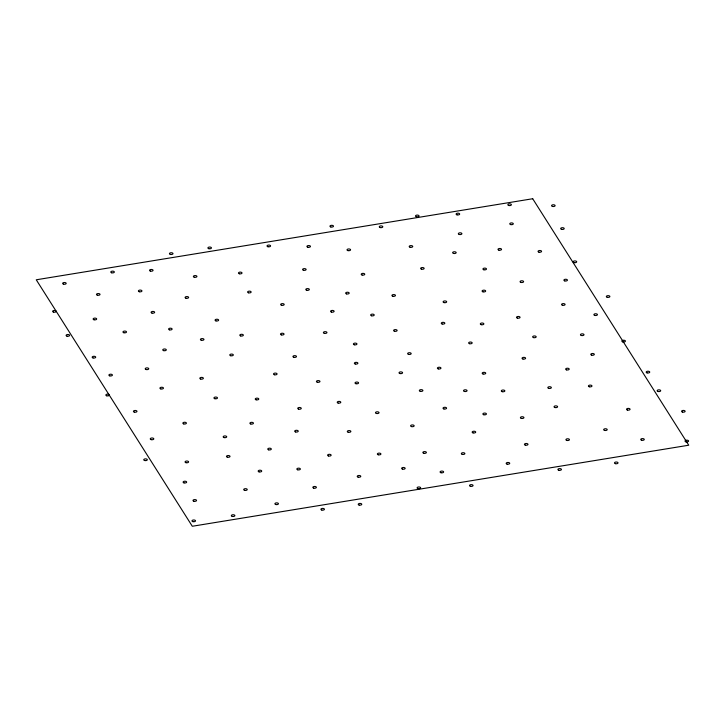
<?xml version="1.0" encoding="UTF-8"?>
<svg xmlns="http://www.w3.org/2000/svg" width="725" height="725" viewBox="0 0 725 725"><rect width="100%" height="100%" fill="white"/><g stroke="black" fill="none" stroke-linecap="round" stroke-linejoin="round"><path stroke-width="1.09" d="M532.703 198.741L36.25 279.787L192.297 526.259L688.75 445.213L532.703 198.741M293.824 357.298A1.785 0.888 -0.5 0 0 296.498 356.51A1.785 0.888 -0.5 0 0 293.824 355.757A1.785 0.888 -0.5 0 0 293.824 357.298M163.642 350.637A1.785 0.888 -0.5 0 0 166.315 349.849A1.785 0.888 -0.5 0 0 163.642 349.097A1.785 0.888 -0.5 0 0 163.642 350.637M510.645 224.578A1.785 0.888 -0.5 0 0 513.318 223.78A1.785 0.888 -0.5 0 0 510.645 223.037A1.785 0.888 -0.5 0 0 510.645 224.578M408.519 354.371A1.785 0.888 -0.5 0 0 411.193 353.583A1.785 0.888 -0.5 0 0 408.51 352.83A1.785 0.888 -0.5 0 0 408.519 354.371M331.452 312.085A1.785 0.888 -0.5 0 0 334.125 311.297A1.785 0.888 -0.5 0 0 331.443 310.545A1.785 0.888 -0.5 0 0 331.452 312.085M224.061 437.583A1.785 0.888 -0.5 0 0 226.726 436.794A1.785 0.888 -0.5 0 0 224.052 436.051A1.785 0.888 -0.5 0 0 224.061 437.583M239.359 273.778A1.785 0.888 -0.5 0 0 242.023 272.981A1.785 0.888 -0.5 0 0 239.35 272.237A1.785 0.888 -0.5 0 0 239.359 273.778M421.497 269.183A1.785 0.888 -0.5 0 0 424.161 268.395A1.785 0.888 -0.5 0 0 421.488 267.652A1.785 0.888 -0.5 0 0 421.497 269.183M215.959 320.894A1.785 0.888 -0.5 0 0 218.633 320.106A1.785 0.888 -0.5 0 0 215.959 319.353A1.785 0.888 -0.5 0 0 215.959 320.894M150.41 271.114A1.785 0.888 -0.5 0 0 153.075 270.325A1.785 0.888 -0.5 0 0 150.401 269.573A1.785 0.888 -0.5 0 0 150.41 271.114M338.122 403.046A1.785 0.888 -0.5 0 0 340.795 402.257A1.785 0.888 -0.5 0 0 338.113 401.505A1.785 0.888 -0.5 0 0 338.122 403.046M151.978 313.082A1.785 0.888 -0.5 0 0 154.652 312.294A1.785 0.888 -0.5 0 0 151.978 311.542A1.785 0.888 -0.5 0 0 151.978 313.082M627.406 410.051A1.785 0.888 -0.5 0 0 630.079 409.263A1.785 0.888 -0.5 0 0 627.406 408.51A1.785 0.888 -0.5 0 0 627.406 410.051M160.805 388.908A1.785 0.888 -0.5 0 0 163.469 388.12A1.785 0.888 -0.5 0 0 160.796 387.368A1.785 0.888 -0.5 0 0 160.805 388.908M564.775 280.91A1.785 0.888 -0.5 0 0 567.448 280.122A1.785 0.888 -0.5 0 0 564.766 279.379A1.785 0.888 -0.5 0 0 564.775 280.91M297.712 469.809A1.785 0.888 -0.5 0 0 300.386 469.021A1.785 0.888 -0.5 0 0 297.712 468.278A1.785 0.888 -0.5 0 0 297.712 469.809M354.289 344.774A1.785 0.888 -0.5 0 0 356.963 343.985A1.785 0.888 -0.5 0 0 354.28 343.233A1.785 0.888 -0.5 0 0 354.289 344.774M134.315 412.126A1.785 0.888 -0.5 0 0 136.989 411.338A1.785 0.888 -0.5 0 0 134.306 410.586A1.785 0.888 -0.5 0 0 134.315 412.126M520.949 282.424A1.785 0.888 -0.5 0 0 523.613 281.635A1.785 0.888 -0.5 0 0 520.94 280.892A1.785 0.888 -0.5 0 0 520.949 282.424M94.014 319.77A1.785 0.888 -0.5 0 0 96.679 318.982A1.785 0.888 -0.5 0 0 94.005 318.23A1.785 0.888 -0.5 0 0 94.014 319.77M256.115 399.801A1.785 0.888 -0.5 0 0 258.789 399.013A1.785 0.888 -0.5 0 0 256.115 398.27A1.785 0.888 -0.5 0 0 256.115 399.801M566.796 440.428A1.785 0.888 -0.5 0 0 569.46 439.64A1.785 0.888 -0.5 0 0 566.787 438.897A1.785 0.888 -0.5 0 0 566.796 440.428M469.51 343.695A1.785 0.888 -0.5 0 0 472.183 342.907A1.785 0.888 -0.5 0 0 469.501 342.164A1.785 0.888 -0.5 0 0 469.51 343.695M359.111 505.062A1.785 0.888 -0.5 0 0 361.775 504.274A1.785 0.888 -0.5 0 0 359.102 503.531A1.785 0.888 -0.5 0 0 359.111 505.062M442.168 323.993A1.785 0.888 -0.5 0 0 444.842 323.196A1.785 0.888 -0.5 0 0 442.159 322.453A1.785 0.888 -0.5 0 0 442.168 323.993M267.906 246.727A1.785 0.888 -0.5 0 0 270.579 245.938A1.785 0.888 -0.5 0 0 267.906 245.186A1.785 0.888 -0.5 0 0 267.906 246.727M328.47 455.971A1.785 0.888 -0.5 0 0 331.144 455.182A1.785 0.888 -0.5 0 0 328.461 454.43A1.785 0.888 -0.5 0 0 328.47 455.971M554.942 407.532A1.785 0.888 -0.5 0 0 557.607 406.734A1.785 0.888 -0.5 0 0 554.933 405.991A1.785 0.888 -0.5 0 0 554.942 407.532M355.921 383.715A1.785 0.888 -0.5 0 0 358.585 382.927A1.785 0.888 -0.5 0 0 355.912 382.175A1.785 0.888 -0.5 0 0 355.921 383.715M376.375 413.458A1.785 0.888 -0.5 0 0 379.048 412.67A1.785 0.888 -0.5 0 0 376.366 411.918A1.785 0.888 -0.5 0 0 376.375 413.458M507.065 464.109A1.785 0.888 -0.5 0 0 509.738 463.32A1.785 0.888 -0.5 0 0 507.056 462.577A1.785 0.888 -0.5 0 0 507.065 464.109M303.458 270.271A1.785 0.888 -0.5 0 0 306.131 269.483A1.785 0.888 -0.5 0 0 303.449 268.739A1.785 0.888 -0.5 0 0 303.458 270.271M200.707 379.048A1.785 0.888 -0.5 0 0 203.381 378.26A1.785 0.888 -0.5 0 0 200.698 377.507A1.785 0.888 -0.5 0 0 200.707 379.048M295.583 431.955A1.785 0.888 -0.5 0 0 298.256 431.167A1.785 0.888 -0.5 0 0 295.573 430.414A1.785 0.888 -0.5 0 0 295.583 431.955M561.549 229.345A1.785 0.888 -0.5 0 0 564.222 228.556A1.785 0.888 -0.5 0 0 561.549 227.804A1.785 0.888 -0.5 0 0 561.549 229.345M622.757 341.883A1.785 0.888 -0.5 0 0 625.43 341.094A1.785 0.888 -0.5 0 0 622.748 340.351A1.785 0.888 -0.5 0 0 622.757 341.883M641.616 440.229A1.785 0.888 -0.5 0 0 644.289 439.441A1.785 0.888 -0.5 0 0 641.607 438.697A1.785 0.888 -0.5 0 0 641.616 440.229M232.218 516.39A1.785 0.888 -0.5 0 0 234.882 515.602A1.785 0.888 -0.5 0 0 232.208 514.859A1.785 0.888 -0.5 0 0 232.218 516.39M521.284 418.388A1.785 0.888 -0.5 0 0 523.948 417.6A1.785 0.888 -0.5 0 0 521.275 416.857A1.785 0.888 -0.5 0 0 521.284 418.388M111.686 272.799A1.785 0.888 -0.5 0 0 114.351 272.002A1.785 0.888 -0.5 0 0 111.677 271.259A1.785 0.888 -0.5 0 0 111.686 272.799M183.742 423.917A1.785 0.888 -0.5 0 0 186.416 423.128A1.785 0.888 -0.5 0 0 183.742 422.376A1.785 0.888 -0.5 0 0 183.742 423.917M438.29 368.898A1.785 0.888 -0.5 0 0 440.963 368.11A1.785 0.888 -0.5 0 0 438.281 367.358A1.785 0.888 -0.5 0 0 438.29 368.898M93.045 357.942A1.785 0.888 -0.5 0 0 95.718 357.153A1.785 0.888 -0.5 0 0 93.045 356.41A1.785 0.888 -0.5 0 0 93.045 357.942M183.996 482.877A1.785 0.888 -0.5 0 0 186.669 482.089A1.785 0.888 -0.5 0 0 183.996 481.337A1.785 0.888 -0.5 0 0 183.996 482.877M193.883 501.238A1.785 0.888 -0.5 0 0 196.557 500.449A1.785 0.888 -0.5 0 0 193.883 499.697A1.785 0.888 -0.5 0 0 193.883 501.238M185.944 462.686A1.785 0.888 -0.5 0 0 188.609 461.897A1.785 0.888 -0.5 0 0 185.935 461.154A1.785 0.888 -0.5 0 0 185.944 462.686M109.765 375.858A1.785 0.888 -0.5 0 0 112.429 375.07A1.785 0.888 -0.5 0 0 109.756 374.327A1.785 0.888 -0.5 0 0 109.765 375.858M483.829 269.772A1.785 0.888 -0.5 0 0 486.493 268.984A1.785 0.888 -0.5 0 0 483.82 268.232A1.785 0.888 -0.5 0 0 483.829 269.772M538.92 252.146A1.785 0.888 -0.5 0 0 541.584 251.358A1.785 0.888 -0.5 0 0 538.911 250.614A1.785 0.888 -0.5 0 0 538.92 252.146M647.072 372.886A1.785 0.888 -0.5 0 0 649.745 372.097A1.785 0.888 -0.5 0 0 647.062 371.345A1.785 0.888 -0.5 0 0 647.072 372.886M362.11 275.029A1.785 0.888 -0.5 0 0 364.775 274.24A1.785 0.888 -0.5 0 0 362.101 273.488A1.785 0.888 -0.5 0 0 362.11 275.029M248.485 292.809A1.785 0.888 -0.5 0 0 251.149 292.021A1.785 0.888 -0.5 0 0 248.476 291.269A1.785 0.888 -0.5 0 0 248.485 292.809M347.9 250.605A1.785 0.888 -0.5 0 0 350.574 249.817A1.785 0.888 -0.5 0 0 347.891 249.065A1.785 0.888 -0.5 0 0 347.9 250.605M440.972 472.736A1.785 0.888 -0.5 0 0 443.637 471.939A1.785 0.888 -0.5 0 0 440.963 471.196A1.785 0.888 -0.5 0 0 440.972 472.736M151.153 439.64A1.785 0.888 -0.5 0 0 153.818 438.852A1.785 0.888 -0.5 0 0 151.144 438.099A1.785 0.888 -0.5 0 0 151.153 439.64M411.492 426.599A1.785 0.888 -0.5 0 0 414.165 425.811A1.785 0.888 -0.5 0 0 411.483 425.058A1.785 0.888 -0.5 0 0 411.492 426.599M394.463 331.252A1.785 0.888 -0.5 0 0 397.137 330.464A1.785 0.888 -0.5 0 0 394.463 329.721A1.785 0.888 -0.5 0 0 394.463 331.252M420.237 391.31A1.785 0.888 -0.5 0 0 422.911 390.521A1.785 0.888 -0.5 0 0 420.228 389.769A1.785 0.888 -0.5 0 0 420.237 391.31M533.537 337.614A1.785 0.888 -0.5 0 0 536.201 336.817A1.785 0.888 -0.5 0 0 533.528 336.074A1.785 0.888 -0.5 0 0 533.537 337.614M185.972 298.22A1.785 0.888 -0.5 0 0 188.636 297.431A1.785 0.888 -0.5 0 0 185.962 296.688A1.785 0.888 -0.5 0 0 185.972 298.22M227.36 457.194A1.785 0.888 -0.5 0 0 230.024 456.406A1.785 0.888 -0.5 0 0 227.351 455.653A1.785 0.888 -0.5 0 0 227.36 457.194M502.189 391.672A1.785 0.888 -0.5 0 0 504.863 390.884A1.785 0.888 -0.5 0 0 502.189 390.141A1.785 0.888 -0.5 0 0 502.189 391.672M275.781 504.518A1.785 0.888 -0.5 0 0 278.454 503.73A1.785 0.888 -0.5 0 0 275.772 502.987A1.785 0.888 -0.5 0 0 275.781 504.518M410.096 247.261A1.785 0.888 -0.5 0 0 412.761 246.473A1.785 0.888 -0.5 0 0 410.087 245.721A1.785 0.888 -0.5 0 0 410.096 247.261M682.461 412.081A1.785 0.888 -0.5 0 0 685.134 411.292A1.785 0.888 -0.5 0 0 682.452 410.54A1.785 0.888 -0.5 0 0 682.461 412.081M591.673 355.15A1.785 0.888 -0.5 0 0 594.337 354.362A1.785 0.888 -0.5 0 0 591.663 353.61A1.785 0.888 -0.5 0 0 591.673 355.15M594.772 315.411A1.785 0.888 -0.5 0 0 597.445 314.623A1.785 0.888 -0.5 0 0 594.772 313.871A1.785 0.888 -0.5 0 0 594.772 315.411M358.123 477.132A1.785 0.888 -0.5 0 0 360.787 476.343A1.785 0.888 -0.5 0 0 358.114 475.591A1.785 0.888 -0.5 0 0 358.123 477.132M240.691 335.947A1.785 0.888 -0.5 0 0 243.364 335.158A1.785 0.888 -0.5 0 0 240.682 334.406A1.785 0.888 -0.5 0 0 240.691 335.947M444.008 302.606A1.785 0.888 -0.5 0 0 446.682 301.817A1.785 0.888 -0.5 0 0 443.999 301.065A1.785 0.888 -0.5 0 0 444.008 302.606M123.848 332.739A1.785 0.888 -0.5 0 0 126.522 331.95A1.785 0.888 -0.5 0 0 123.848 331.198A1.785 0.888 -0.5 0 0 123.848 332.739M63.519 284.173A1.785 0.888 -0.5 0 0 66.193 283.384A1.785 0.888 -0.5 0 0 63.51 282.632A1.785 0.888 -0.5 0 0 63.519 284.173M201.305 340.233A1.785 0.888 -0.5 0 0 203.97 339.445A1.785 0.888 -0.5 0 0 201.296 338.693A1.785 0.888 -0.5 0 0 201.305 340.233M281.536 305.27A1.785 0.888 -0.5 0 0 284.2 304.482A1.785 0.888 -0.5 0 0 281.527 303.73A1.785 0.888 -0.5 0 0 281.536 305.27M97.367 295.202A1.785 0.888 -0.5 0 0 100.032 294.404A1.785 0.888 -0.5 0 0 97.358 293.661A1.785 0.888 -0.5 0 0 97.367 295.202M604.55 430.405A1.785 0.888 -0.5 0 0 607.224 429.617A1.785 0.888 -0.5 0 0 604.541 428.865A1.785 0.888 -0.5 0 0 604.55 430.405M443.917 408.945A1.785 0.888 -0.5 0 0 446.582 408.148A1.785 0.888 -0.5 0 0 443.908 407.405A1.785 0.888 -0.5 0 0 443.917 408.945M313.726 488.124A1.785 0.888 -0.5 0 0 316.399 487.336A1.785 0.888 -0.5 0 0 313.717 486.584A1.785 0.888 -0.5 0 0 313.726 488.124M208.791 248.693A1.785 0.888 -0.5 0 0 211.455 247.905A1.785 0.888 -0.5 0 0 208.782 247.153A1.785 0.888 -0.5 0 0 208.791 248.693M562.437 305.261A1.785 0.888 -0.5 0 0 565.101 304.473A1.785 0.888 -0.5 0 0 562.428 303.721A1.785 0.888 -0.5 0 0 562.437 305.261M457.004 214.836A1.785 0.888 -0.5 0 0 459.677 214.038A1.785 0.888 -0.5 0 0 456.995 213.295A1.785 0.888 -0.5 0 0 457.004 214.836M230.668 355.73A1.785 0.888 -0.5 0 0 233.332 354.933A1.785 0.888 -0.5 0 0 230.659 354.19A1.785 0.888 -0.5 0 0 230.668 355.73M274.403 374.752A1.785 0.888 -0.5 0 0 277.077 373.964A1.785 0.888 -0.5 0 0 274.394 373.212A1.785 0.888 -0.5 0 0 274.403 374.752M321.791 510.047A1.785 0.888 -0.5 0 0 324.456 509.258A1.785 0.888 -0.5 0 0 321.782 508.515A1.785 0.888 -0.5 0 0 321.791 510.047M378.251 454.783A1.785 0.888 -0.5 0 0 380.924 453.995A1.785 0.888 -0.5 0 0 378.242 453.243A1.785 0.888 -0.5 0 0 378.251 454.783M66.981 336.155A1.785 0.888 -0.5 0 0 69.645 335.367A1.785 0.888 -0.5 0 0 66.972 334.624A1.785 0.888 -0.5 0 0 66.981 336.155M558.794 470.244A1.785 0.888 -0.5 0 0 561.458 469.447A1.785 0.888 -0.5 0 0 558.785 468.703A1.785 0.888 -0.5 0 0 558.794 470.244M453.515 253.424A1.785 0.888 -0.5 0 0 456.188 252.635A1.785 0.888 -0.5 0 0 453.506 251.883A1.785 0.888 -0.5 0 0 453.515 253.424M194.273 277.231A1.785 0.888 -0.5 0 0 196.946 276.442A1.785 0.888 -0.5 0 0 194.264 275.69A1.785 0.888 -0.5 0 0 194.273 277.231M517.387 318.121A1.785 0.888 -0.5 0 0 520.061 317.333A1.785 0.888 -0.5 0 0 517.378 316.58A1.785 0.888 -0.5 0 0 517.387 318.121M548.707 388.382A1.785 0.888 -0.5 0 0 551.372 387.594A1.785 0.888 -0.5 0 0 548.698 386.842A1.785 0.888 -0.5 0 0 548.707 388.382M522.942 359.02A1.785 0.888 -0.5 0 0 525.607 358.232A1.785 0.888 -0.5 0 0 522.933 357.479A1.785 0.888 -0.5 0 0 522.942 359.02M380.145 227.559A1.785 0.888 -0.5 0 0 382.818 226.771A1.785 0.888 -0.5 0 0 380.136 226.028A1.785 0.888 -0.5 0 0 380.145 227.559M348.199 432.236A1.785 0.888 -0.5 0 0 350.873 431.438A1.785 0.888 -0.5 0 0 348.19 430.695A1.785 0.888 -0.5 0 0 348.199 432.236M470.407 486.303A1.785 0.888 -0.5 0 0 473.072 485.514A1.785 0.888 -0.5 0 0 470.398 484.762A1.785 0.888 -0.5 0 0 470.407 486.303M473.053 432.888A1.785 0.888 -0.5 0 0 475.718 432.1A1.785 0.888 -0.5 0 0 473.044 431.348A1.785 0.888 -0.5 0 0 473.053 432.888M392.805 296.235A1.785 0.888 -0.5 0 0 395.478 295.447A1.785 0.888 -0.5 0 0 392.796 294.694A1.785 0.888 -0.5 0 0 392.805 296.235M214.817 398.705A1.785 0.888 -0.5 0 0 217.491 397.916A1.785 0.888 -0.5 0 0 214.808 397.173A1.785 0.888 -0.5 0 0 214.817 398.705M459.233 234.474A1.785 0.888 -0.5 0 0 461.907 233.686A1.785 0.888 -0.5 0 0 459.233 232.933A1.785 0.888 -0.5 0 0 459.233 234.474M525.326 445.141A1.785 0.888 -0.5 0 0 527.99 444.343A1.785 0.888 -0.5 0 0 525.317 443.6A1.785 0.888 -0.5 0 0 525.326 445.141M685.923 441.833A1.785 0.888 -0.5 0 0 688.587 441.045A1.785 0.888 -0.5 0 0 685.913 440.292A1.785 0.888 -0.5 0 0 685.923 441.833M589.307 386.769A1.785 0.888 -0.5 0 0 591.981 385.981A1.785 0.888 -0.5 0 0 589.298 385.229A1.785 0.888 -0.5 0 0 589.307 386.769M574.019 262.586A1.785 0.888 -0.5 0 0 576.692 261.788A1.785 0.888 -0.5 0 0 574.01 261.045A1.785 0.888 -0.5 0 0 574.019 262.586M508.733 205.492A1.785 0.888 -0.5 0 0 511.406 204.695A1.785 0.888 -0.5 0 0 508.723 203.952A1.785 0.888 -0.5 0 0 508.733 205.492M399.91 373.547A1.785 0.888 -0.5 0 0 402.583 372.759A1.785 0.888 -0.5 0 0 399.91 372.007A1.785 0.888 -0.5 0 0 399.91 373.547M416.386 216.739A1.785 0.888 -0.5 0 0 419.059 215.95A1.785 0.888 -0.5 0 0 416.377 215.207A1.785 0.888 -0.5 0 0 416.386 216.739M244.588 490.327A1.785 0.888 -0.5 0 0 247.252 489.529A1.785 0.888 -0.5 0 0 244.579 488.786A1.785 0.888 -0.5 0 0 244.588 490.327M482.986 291.822A1.785 0.888 -0.5 0 0 485.659 291.033A1.785 0.888 -0.5 0 0 482.977 290.281A1.785 0.888 -0.5 0 0 482.986 291.822M658.037 391.491A1.785 0.888 -0.5 0 0 660.702 390.702A1.785 0.888 -0.5 0 0 658.028 389.95A1.785 0.888 -0.5 0 0 658.037 391.491M483.077 373.991A1.785 0.888 -0.5 0 0 485.741 373.203A1.785 0.888 -0.5 0 0 483.067 372.451A1.785 0.888 -0.5 0 0 483.077 373.991M417.981 488.632A1.785 0.888 -0.5 0 0 420.645 487.843A1.785 0.888 -0.5 0 0 417.972 487.091A1.785 0.888 -0.5 0 0 417.981 488.632M250.787 423.989A1.785 0.888 -0.5 0 0 253.46 423.201A1.785 0.888 -0.5 0 0 250.778 422.448A1.785 0.888 -0.5 0 0 250.787 423.989M481.201 324.673A1.785 0.888 -0.5 0 0 483.874 323.885A1.785 0.888 -0.5 0 0 481.201 323.132A1.785 0.888 -0.5 0 0 481.201 324.673M607.224 297.295A1.785 0.888 -0.5 0 0 609.888 296.507A1.785 0.888 -0.5 0 0 607.215 295.764A1.785 0.888 -0.5 0 0 607.224 297.295M281.382 334.896A1.785 0.888 -0.5 0 0 284.046 334.107A1.785 0.888 -0.5 0 0 281.373 333.355A1.785 0.888 -0.5 0 0 281.382 334.896M192.859 521.638A1.785 0.888 -0.5 0 0 195.523 520.849A1.785 0.888 -0.5 0 0 192.85 520.097A1.785 0.888 -0.5 0 0 192.859 521.638M106.747 395.805A1.785 0.888 -0.5 0 0 109.412 395.016A1.785 0.888 -0.5 0 0 106.738 394.264A1.785 0.888 -0.5 0 0 106.747 395.805M423.744 453.252A1.785 0.888 -0.5 0 0 426.409 452.463A1.785 0.888 -0.5 0 0 423.735 451.711A1.785 0.888 -0.5 0 0 423.744 453.252M483.765 414.736A1.785 0.888 -0.5 0 0 486.439 413.948A1.785 0.888 -0.5 0 0 483.756 413.196A1.785 0.888 -0.5 0 0 483.765 414.736M346.541 293.897A1.785 0.888 -0.5 0 0 349.205 293.108A1.785 0.888 -0.5 0 0 346.532 292.356A1.785 0.888 -0.5 0 0 346.541 293.897M566.551 369.886A1.785 0.888 -0.5 0 0 569.216 369.097A1.785 0.888 -0.5 0 0 566.542 368.345A1.785 0.888 -0.5 0 0 566.551 369.886M581.341 335.503A1.785 0.888 -0.5 0 0 584.015 334.714A1.785 0.888 -0.5 0 0 581.332 333.962A1.785 0.888 -0.5 0 0 581.341 335.503M552.45 206.426A1.785 0.888 -0.5 0 0 555.123 205.637A1.785 0.888 -0.5 0 0 552.441 204.885A1.785 0.888 -0.5 0 0 552.45 206.426M330.836 226.97A1.785 0.888 -0.5 0 0 333.5 226.173A1.785 0.888 -0.5 0 0 330.827 225.43A1.785 0.888 -0.5 0 0 330.836 226.97M298.618 409.136A1.785 0.888 -0.5 0 0 301.283 408.347A1.785 0.888 -0.5 0 0 298.609 407.595A1.785 0.888 -0.5 0 0 298.618 409.136M615.371 463.665A1.785 0.888 -0.5 0 0 618.035 462.876A1.785 0.888 -0.5 0 0 615.362 462.133A1.785 0.888 -0.5 0 0 615.371 463.665M259.052 471.866A1.785 0.888 -0.5 0 0 261.725 471.069A1.785 0.888 -0.5 0 0 259.042 470.326A1.785 0.888 -0.5 0 0 259.052 471.866M317.305 382.238A1.785 0.888 -0.5 0 0 319.97 381.45A1.785 0.888 -0.5 0 0 317.296 380.707A1.785 0.888 -0.5 0 0 317.305 382.238M268.649 449.844A1.785 0.888 -0.5 0 0 271.322 449.056A1.785 0.888 -0.5 0 0 268.64 448.304A1.785 0.888 -0.5 0 0 268.649 449.844M139.282 291.74A1.785 0.888 -0.5 0 0 141.955 290.952A1.785 0.888 -0.5 0 0 139.282 290.199A1.785 0.888 -0.5 0 0 139.282 291.74M146.087 369.532A1.785 0.888 -0.5 0 0 148.761 368.744A1.785 0.888 -0.5 0 0 146.087 368.001A1.785 0.888 -0.5 0 0 146.087 369.532M144.647 460.52A1.785 0.888 -0.5 0 0 147.311 459.722A1.785 0.888 -0.5 0 0 144.637 458.979A1.785 0.888 -0.5 0 0 144.647 460.52M402.511 469.138A1.785 0.888 -0.5 0 0 405.175 468.35A1.785 0.888 -0.5 0 0 402.502 467.598A1.785 0.888 -0.5 0 0 402.511 469.138M355.241 363.995A1.785 0.888 -0.5 0 0 357.905 363.207A1.785 0.888 -0.5 0 0 355.232 362.464A1.785 0.888 -0.5 0 0 355.241 363.995M462.224 454.358A1.785 0.888 -0.5 0 0 464.888 453.569A1.785 0.888 -0.5 0 0 462.215 452.826A1.785 0.888 -0.5 0 0 462.224 454.358M53.505 312.131A1.785 0.888 -0.5 0 0 56.169 311.342A1.785 0.888 -0.5 0 0 53.496 310.59A1.785 0.888 -0.5 0 0 53.505 312.131M307.799 247.207A1.785 0.888 -0.5 0 0 310.472 246.418A1.785 0.888 -0.5 0 0 307.79 245.666A1.785 0.888 -0.5 0 0 307.799 247.207M498.873 250.134A1.785 0.888 -0.5 0 0 501.546 249.346A1.785 0.888 -0.5 0 0 498.863 248.602A1.785 0.888 -0.5 0 0 498.873 250.134M324.292 333.319A1.785 0.888 -0.5 0 0 326.957 332.53A1.785 0.888 -0.5 0 0 324.283 331.778A1.785 0.888 -0.5 0 0 324.292 333.319M371.544 315.783A1.785 0.888 -0.5 0 0 374.218 314.994A1.785 0.888 -0.5 0 0 371.535 314.242A1.785 0.888 -0.5 0 0 371.544 315.783M306.684 290.245A1.785 0.888 -0.5 0 0 309.348 289.456A1.785 0.888 -0.5 0 0 306.675 288.704A1.785 0.888 -0.5 0 0 306.684 290.245M170.339 254.403A1.785 0.888 -0.5 0 0 173.003 253.614A1.785 0.888 -0.5 0 0 170.33 252.862A1.785 0.888 -0.5 0 0 170.339 254.403M464.399 391.446A1.785 0.888 -0.5 0 0 467.072 390.657A1.785 0.888 -0.5 0 0 464.39 389.914A1.785 0.888 -0.5 0 0 464.399 391.446M169.469 329.848A1.785 0.888 -0.5 0 0 172.133 329.059A1.785 0.888 -0.5 0 0 169.46 328.316A1.785 0.888 -0.5 0 0 169.469 329.848"/></g></svg>
